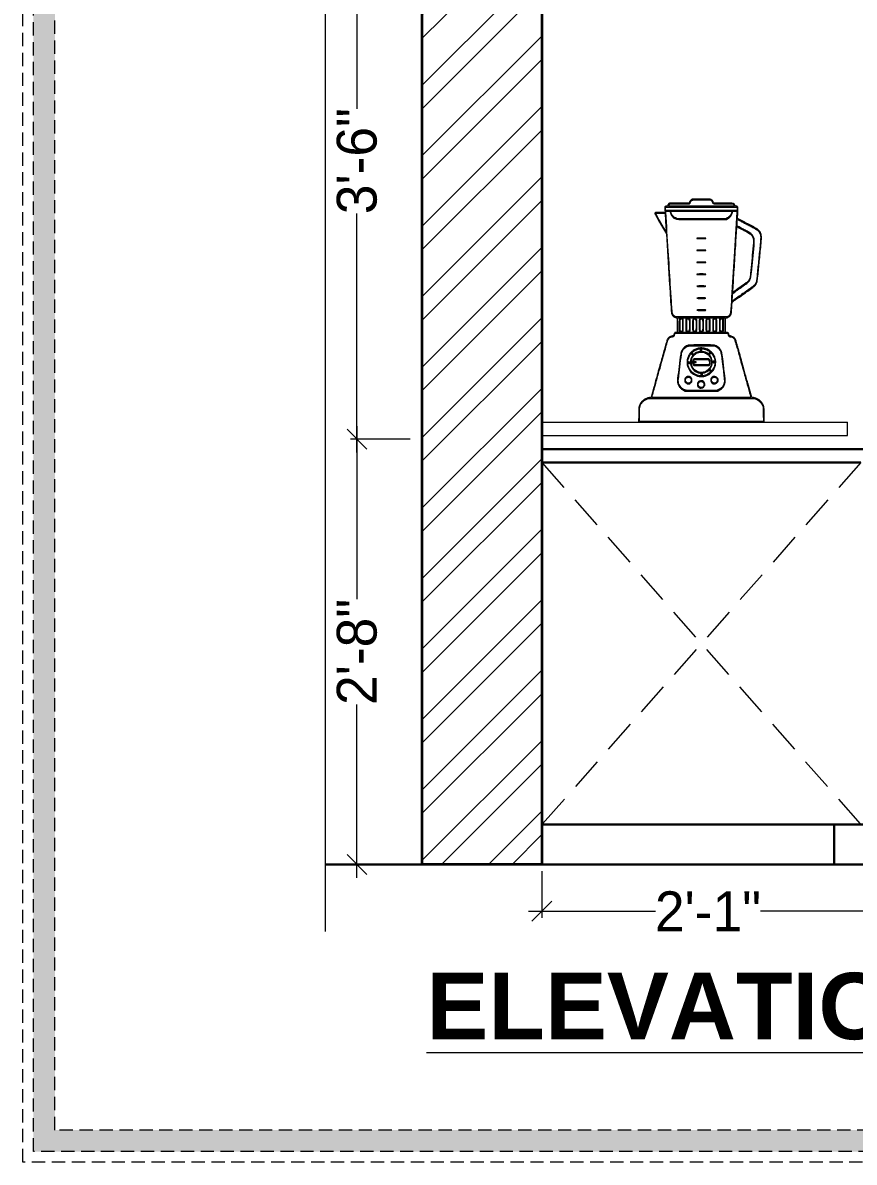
# Model space of a CAD drawing. Header units: millimetres. Extents: x 56222 to 3066687, y -650199 to -121287.
# Drawn here: x 140989.1 to 141051.6, y -184240.7 to -184154.9 of the extents above; entities that cross this region are included whole.
import ezdxf

# ---------------------------------------------------------------- set-up
doc = ezdxf.new("R2010")
doc.units = ezdxf.units.MM
doc.header["$MEASUREMENT"] = 0
doc.header["$PDMODE"] = 35
for name, pattern in [('DASHED', [0.75, 0.5, -0.25]), ('DASHED2', [0.375, 0.25, -0.125]), ('DASHEDX2', [1.5, 1, -0.5])]:
    doc.linetypes.add(name, pattern=pattern)
doc.layers.get('Defpoints').update_dxf_attribs({"color": 220})
doc.layers.add('AR HATCH-7', color=7, linetype='Continuous')
for name, color, linetype, lineweight in [('DIM.', 250, 'Continuous', 13), ('Dimension', 10, 'DASHEDX2', 20), ('FURNITURE', 32, 'Continuous', 9), ('furniture dimensions', 1, 'DASHED', 0), ('Labelling', 1, 'Continuous', 25), ('SECTION ( SLAB PLine )', 104, 'Continuous', 30), ('Text', 7, 'Continuous', 15), ('wall', 7, 'Continuous', 30)]:
    doc.layers.add(name, color=color, linetype=linetype, lineweight=lineweight)
doc.layers.add('hatch', color=250, linetype='Continuous', lineweight=9, transparency=0.5)
doc.styles.add('century g', font='GOTHIC.TTF')
doc.styles.get("Standard").update_dxf_attribs({"font": 'arial.ttf', "height": 6})
doc.dimstyles.new('Archana', dxfattribs={"dimtxt": 2, "dimasz": 0.75, "dimexe": 0.5, "dimexo": 0.5, "dimgap": 0, "dimtad": 0, "dimzin": 0, "dimdsep": 46, "dimlunit": 4, "dimtxsty": 'century g', "dimblk": 'OBLIQUE', "dimcen": 0, "dimdle": 1, "dimclrd": 256, "dimclre": 256, "dimclrt": 256, "dimadec": 0, "dimazin": 0, "dimtfac": 1, "dimtofl": 0, "dimtmove": 1, "dimatfit": 3, "dimfxl": 1, "dimfxlon": 1, "dimtolj": 1, "dimtzin": 0, "dimlwd": -1, "dimlwe": -1, "dimarcsym": 0})

# ---------------------------------------------------------------- blocks, each defined once
blk = doc.blocks.new('_Oblique')
at = {"layer": 'wall', "color": 0, "lineweight": -2}
blk.add_line((-0.5, -0.5), (0.5, 0.5), dxfattribs=at)
blk = doc.blocks.new('*D452')
at = {"layer": 'Defpoints', "color": 0, "linetype": 'Continuous', "lineweight": 30, "transparency": 16777216}
for p in [(141053.129, -184215.242), (141028.129, -184218.242), (141053.129, -184221.764)]:
    blk.add_point(p, dxfattribs=at)
at = {"layer": 'furniture dimensions', "color": 5, "linetype": 'Continuous', "transparency": 16777216}
for p, q in [((141053.129, -184217.764), (141053.129, -184222.264)), ((141027.129, -184221.764), (141036.673, -184221.764)), ((141054.129, -184221.764), (141044.584, -184221.764))]:
    blk.add_line(p, q, dxfattribs=at)
at = {"layer": 'furniture dimensions', "color": 5, "linetype": 'ByBlock', "transparency": 16777216}
blk.add_line((141028.129, -184218.742), (141028.129, -184222.264), dxfattribs=at)
at = {"layer": 'furniture dimensions', "color": 5, "linetype": 'Continuous', "transparency": 16777216, "xscale": 1.5, "yscale": 1.5, "zscale": 1.5, "rotation": 180}
blk.add_blockref('_Oblique', (141028.129, -184221.764), dxfattribs=at)
at = {"layer": 'furniture dimensions', "color": 5, "linetype": 'Continuous', "transparency": 16777216, "xscale": 1.5, "yscale": 1.5, "zscale": 1.5}
blk.add_blockref('_Oblique', (141053.129, -184221.764), dxfattribs=at)
at = {"layer": 'furniture dimensions', "linetype": 'Continuous', "lineweight": 0, "transparency": 16777216, "insert": (141040.629, -184221.764), "char_height": 3, "attachment_point": 5, "style": 'century g'}
blk.add_mtext('\\A1;2\'-1"', dxfattribs=at)
blk = doc.blocks.new('*D453')
at = {"layer": 'Defpoints', "color": 0, "linetype": 'Continuous', "lineweight": 30, "transparency": 16777216}
for p in [(141014.217, -184186.242), (141029.129, -184186.242), (141028.129, -184218.242)]:
    blk.add_point(p, dxfattribs=at)
at = {"layer": 'furniture dimensions', "color": 5, "linetype": 'Continuous', "transparency": 16777216}
for p, q in [((141014.217, -184185.242), (141014.217, -184198.286)), ((141018.217, -184186.242), (141013.717, -184186.242)), ((141014.217, -184219.242), (141014.217, -184206.197))]:
    blk.add_line(p, q, dxfattribs=at)
at = {"layer": 'furniture dimensions', "color": 5, "linetype": 'ByBlock', "transparency": 16777216}
blk.add_line((141018.217, -184218.242), (141013.717, -184218.242), dxfattribs=at)
at = {"layer": 'furniture dimensions', "color": 5, "linetype": 'Continuous', "transparency": 16777216, "xscale": 1.5, "yscale": 1.5, "zscale": 1.5}
for p, rotation in [((141014.217, -184186.242), 90), ((141014.217, -184218.242), 270)]:
    blk.add_blockref('_Oblique', p, dxfattribs=dict(at, rotation=rotation))
at = {"layer": 'furniture dimensions', "linetype": 'Continuous', "lineweight": 0, "transparency": 16777216, "insert": (141014.217, -184202.242), "char_height": 3, "attachment_point": 5, "rotation": 90, "style": 'century g'}
blk.add_mtext('\\A1;2\'-8"', dxfattribs=at)
blk = doc.blocks.new('*D454')
at = {"layer": 'Defpoints', "color": 0, "linetype": 'Continuous', "lineweight": 30, "transparency": 16777216}
for p in [(141014.217, -184144.371), (141028.129, -184144.371), (141029.129, -184186.242)]:
    blk.add_point(p, dxfattribs=at)
at = {"layer": 'furniture dimensions', "color": 5, "linetype": 'Continuous', "transparency": 16777216}
for p, q in [((141014.217, -184143.371), (141014.217, -184161.362)), ((141018.217, -184144.371), (141013.717, -184144.371)), ((141014.217, -184187.242), (141014.217, -184169.25))]:
    blk.add_line(p, q, dxfattribs=at)
at = {"layer": 'furniture dimensions', "color": 5, "linetype": 'ByBlock', "transparency": 16777216}
blk.add_line((141018.217, -184186.242), (141013.717, -184186.242), dxfattribs=at)
at = {"layer": 'furniture dimensions', "color": 5, "linetype": 'Continuous', "transparency": 16777216, "xscale": 1.5, "yscale": 1.5, "zscale": 1.5}
for p, rotation in [((141014.217, -184144.371), 90), ((141014.217, -184186.242), 270)]:
    blk.add_blockref('_Oblique', p, dxfattribs=dict(at, rotation=rotation))
at = {"layer": 'furniture dimensions', "linetype": 'Continuous', "lineweight": 0, "transparency": 16777216, "insert": (141014.217, -184165.306), "char_height": 3, "attachment_point": 5, "rotation": 90, "style": 'century g'}
blk.add_mtext('\\A1;3\'-6"', dxfattribs=at)

msp = doc.modelspace()

# ---------------------------------------------------------------- hatches: boundary and pattern name
at = {"layer": 'AR HATCH-7', "lineweight": 18, "true_color": 0x939598, "transparency": 33554687}
h = msp.add_hatch(dxfattribs=at)
h.set_pattern_fill('ANSI32', color=252, scale=10)
h.set_pattern_definition([(45, (1925.4746, -6.4516), (-2.65165043, 2.65165043), []), (45, (1927.2424, -6.4516), (-2.65165043, 2.65165043), [])])
h.paths.add_polyline_path([(141028.129, -184094.242), (141019.129, -184094.242), (141019.129, -184218.242), (141028.129, -184218.242)])
at = {"layer": 'Dimension', "true_color": 0xd39e00}
h = msp.add_hatch(color=42, dxfattribs=at)
h.paths.add_polyline_path([(140989.878, -184078.25), (140989.878, -184239.845), (141219.456, -184239.845), (141219.456, -184078.25)])
h.paths.add_polyline_path([(140991.489, -184079.862), (141217.845, -184079.862), (141217.845, -184238.233), (140991.489, -184238.233)], flags=16)

# ---------------------------------------------------------------- linework, layer by layer
at = {"layer": 'Dimension', "color": 42, "true_color": 0xd39e00, "elevation": 0.238}
for points in [[(140989.073, -184077.445), (141220.262, -184077.445), (141220.262, -184240.65), (140989.073, -184240.65)], [(140989.878, -184078.25), (141219.456, -184078.25), (141219.456, -184239.845), (140989.878, -184239.845)], [(140991.489, -184079.862), (141217.845, -184079.862), (141217.845, -184238.233), (140991.489, -184238.233)]]:
    msp.add_lwpolyline(points, close=True, dxfattribs=at)
at = {"layer": 'FURNITURE', "lineweight": 30}
for p, q in [((141028.129, -184215.242), (141028.129, -184111.242)), ((141028.129, -184186.992), (141053.129, -184186.992)), ((141028.129, -184187.992), (141052.129, -184187.992)), ((141028.129, -184215.242), (141050.129, -184215.242)), ((141050.129, -184215.242), (141050.129, -184218.242)), ((141050.129, -184215.242), (141053.129, -184215.242))]:
    msp.add_line(p, q, dxfattribs=at)
at = {"layer": 'FURNITURE', "lineweight": 0}
for p, q in [((141028.129, -184184.961), (141051.129, -184184.961)), ((141051.129, -184185.961), (141051.129, -184184.961)), ((141028.129, -184185.961), (141051.129, -184185.961)), ((141028.129, -184215.242), (141118.128, -184215.242)), ((141053.129, -184218.242), (141028.129, -184218.242))]:
    msp.add_line(p, q, dxfattribs=at)
for points in [[(141039.418, -184168.189, 0.059665), (141039.359, -184168.224, 0.04501), (141039.302, -184168.275, 0.045989), (141039.258, -184168.334, 0.075578), (141039.233, -184168.391), (141039.218, -184168.451), (141038.479, -184168.461, 0.001595), (141038.11, -184168.467, 0.006695), (141037.888, -184168.474, 0.006705), (141037.74, -184168.483, 0.11155), (141037.693, -184168.497, 0.074976), (141037.673, -184168.514, 0.027963), (141037.649, -184168.542, 0.026953), (141037.626, -184168.576, 0.029381), (141037.607, -184168.612, -0.018388), (141037.583, -184168.662, -0.095718), (141037.564, -184168.686, -0.129821), (141037.54, -184168.697, -0.045701), (141037.502, -184168.701, 0.093224), (141037.431, -184168.714, 0.19585), (141037.391, -184168.752, 0.106556), (141037.375, -184168.826, 0.018897), (141037.381, -184168.969), (141037.395, -184169.161), (141037.037, -184169.161, 0.004501), (141036.792, -184169.163, 0.047676), (141036.694, -184169.174, 0.158048), (141036.648, -184169.2, 0.185905), (141036.63, -184169.247, 0.124882), (141036.637, -184169.274, 0.000827), (141036.757, -184169.495, 0.003211), (141036.897, -184169.746, 0.002038), (141037.063, -184170.038), (141037.495, -184170.791), (141037.682, -184173.761, 0.000278), (141037.754, -184174.903, 0.000452), (141037.817, -184175.873, 0.000048), (141037.874, -184176.74, 0.042446), (141037.881, -184176.781, 0.08866), (141037.926, -184176.885, 0.062853), (141038.01, -184176.982, 0.062115), (141038.117, -184177.056, 0.081098), (141038.229, -184177.093), (141038.31, -184177.106), (141038.31, -184177.653), (141038.31, -184178.201), (141038.234, -184178.201, 0.056104), (141038.167, -184178.208, 0.125801), (141038.121, -184178.232, 0.11206), (141038.09, -184178.276, 0.039359), (141038.065, -184178.351, -0.01552), (141038.047, -184178.414, -0.125749), (141038.031, -184178.439, -0.137223), (141038.006, -184178.453, -0.019725), (141037.947, -184178.464, 0.063169), (141037.814, -184178.5, 0.068742), (141037.698, -184178.568, 0.06969), (141037.606, -184178.664, 0.067782), (141037.543, -184178.783, 0.019305), (141037.522, -184178.85, 0.000286), (141037.409, -184179.247, 0.000778), (141037.28, -184179.709, 0.000514), (141037.132, -184180.241, -0.000007), (141036.972, -184180.82, -0.000006), (141036.804, -184181.427, -0.000006), (141036.652, -184181.976, -0.000018), (141036.548, -184182.353), (141036.343, -184183.096), (141036.228, -184183.108, 0.073452), (141035.991, -184183.169, 0.065266), (141035.772, -184183.296, 0.06455), (141035.591, -184183.478, 0.068792), (141035.467, -184183.696, 0.041842), (141035.441, -184183.782, 0.034145), (141035.427, -184183.878, 0.01456), (141035.42, -184184.03, 0.001531), (141035.414, -184184.386), (141035.407, -184184.961), (141040.129, -184184.961), (141044.85, -184184.961), (141044.85, -184184.435, 0.005164), (141044.847, -184184.064, 0.027641), (141044.831, -184183.862, 0.048043), (141044.798, -184183.718, 0.043832), (141044.737, -184183.579, 0.04704), (141044.673, -184183.483, 0.024741), (141044.576, -184183.376, 0.024741), (141044.469, -184183.279, 0.04704), (141044.372, -184183.214, 0.033926), (141044.283, -184183.173, 0.020561), (141044.172, -184183.136, 0.020504), (141044.063, -184183.109, 0.049676), (141043.98, -184183.101), (141043.918, -184183.101), (141043.621, -184182.026, 0.00001), (141043.498, -184181.581, 0.000009), (141043.375, -184181.134, 0.000009), (141043.266, -184180.743, 0.000036), (141043.199, -184180.501, -0.000047), (141043.139, -184180.284, -0.000021), (141043.06, -184179.998, -0.000021), (141042.976, -184179.695, -0.000028), (141042.901, -184179.421, 0.001892), (141042.832, -184179.176, 0.002724), (141042.769, -184178.959, 0.001438), (141042.714, -184178.776, 0.043212), (141042.696, -184178.731, 0.064103), (141042.63, -184178.634, 0.059311), (141042.54, -184178.553, 0.058454), (141042.432, -184178.495, 0.058771), (141042.314, -184178.464, -0.021726), (141042.258, -184178.453, -0.136564), (141042.233, -184178.439, -0.122077), (141042.217, -184178.414, -0.015931), (141042.2, -184178.352, 0.041887), (141042.174, -184178.278, 0.109609), (141042.141, -184178.233, 0.121835), (141042.094, -184178.209, 0.058352), (141042.026, -184178.201), (141041.95, -184178.201), (141041.95, -184177.651), (141041.95, -184177.101), (141042.001, -184177.101, 0.092959), (141042.065, -184177.089, 0.029879), (141042.153, -184177.048, 0.030414), (141042.237, -184176.997, 0.073218), (141042.29, -184176.946, 0.058046), (141042.341, -184176.863, 0.056605), (141042.373, -184176.769, 0.031627), (141042.393, -184176.631, 0.005936), (141042.411, -184176.375, -0.001351), (141042.42, -184176.225, -0.001925), (141042.429, -184176.091, -0.001061), (141042.437, -184175.979, -0.028652), (141042.441, -184175.949, -0.172048), (141042.458, -184175.92, -0.008349), (141042.544, -184175.85, -0.010719), (141042.665, -184175.76, -0.004182), (141042.835, -184175.64, 0.000739), (141043.441, -184175.219, 0.002928), (141043.811, -184174.957, 0.003101), (141044.058, -184174.778, 0.040108), (141044.144, -184174.704, 0.033358), (141044.176, -184174.667, 0.015326), (141044.213, -184174.615, 0.015101), (141044.248, -184174.557, 0.020197), (141044.276, -184174.503, 0.061028), (141044.318, -184174.378, 0.017976), (141044.35, -184174.179, 0.006132), (141044.393, -184173.805, 0.000384), (141044.504, -184172.703, 0.00079), (141044.622, -184171.5, 0.013601), (141044.65, -184171.105, 0.044143), (141044.639, -184170.885, 0.075492), (141044.588, -184170.709, 0.066972), (141044.498, -184170.569, 0.057961), (141044.371, -184170.45, 0.033109), (141044.163, -184170.316, 0.006883), (141043.78, -184170.112, -0.000355), (141043.559, -184169.998, -0.000367), (141043.34, -184169.885, -0.000353), (141043.151, -184169.786, -0.001578), (141043.04, -184169.728), (141042.839, -184169.622), (141042.865, -184169.208, 0.002103), (141042.879, -184168.968, 0.016297), (141042.882, -184168.856, 0.035519), (141042.876, -184168.79, 0.107182), (141042.86, -184168.748, 0.057171), (141042.842, -184168.726, 0.077847), (141042.821, -184168.711, 0.071859), (141042.795, -184168.703, 0.041178), (141042.763, -184168.701, -0.043429), (141042.725, -184168.697, -0.124933), (141042.701, -184168.687, -0.098311), (141042.682, -184168.664, -0.021108), (141042.659, -184168.618, 0.104574), (141042.595, -184168.531, 0.138932), (141042.507, -184168.487, 0.039169), (141042.336, -184168.47, 0.002017), (141041.783, -184168.461), (141041.044, -184168.451), (141041.022, -184168.39, 0.037002), (141040.994, -184168.326, 0.054527), (141040.959, -184168.276, 0.055898), (141040.915, -184168.235, 0.041479), (141040.859, -184168.2, 0.07492), (141040.792, -184168.177, 0.029937), (141040.696, -184168.166, 0.012231), (141040.529, -184168.162, 0.001232), (141040.131, -184168.161, 0.00184), (141039.803, -184168.163, 0.007623), (141039.604, -184168.168, 0.009573), (141039.474, -184168.175, 0.083492)], [(141040.902, -184168.305, -0.027874), (141040.928, -184168.337, -0.028865), (141040.95, -184168.372, -0.030132), (141040.966, -184168.403, -0.098889), (141040.97, -184168.426, 0.241669), (141040.998, -184168.48, 0.126556), (141041.071, -184168.509, 0.028169), (141041.236, -184168.519, 0.001528), (141041.761, -184168.521), (141042.503, -184168.521), (141042.554, -184168.576, -0.017342), (141042.574, -184168.599, -0.016222), (141042.593, -184168.625, -0.016443), (141042.609, -184168.648, -0.051986), (141042.617, -184168.666, -0.509391), (141042.6, -184168.689, -0.00256), (141042.267, -184168.695, -0.00328), (141041.697, -184168.7, -0.000241), (141040.131, -184168.701, -0.0002), (141038.467, -184168.7, -0.003844), (141037.949, -184168.695, -0.004752), (141037.665, -184168.688, -0.480403), (141037.644, -184168.66, -0.074345), (141037.653, -184168.641, -0.026528), (141037.669, -184168.617, -0.025631), (141037.691, -184168.592, -0.027529), (141037.714, -184168.57), (141037.773, -184168.521), (141038.477, -184168.518, -0.000489), (141038.748, -184168.518, -0.000771), (141038.981, -184168.518, -0.000173), (141039.186, -184168.518, -0.033079), (141039.207, -184168.519, 0.138138), (141039.236, -184168.515, 0.097935), (141039.264, -184168.496, 0.091399), (141039.283, -184168.466, 0.100655), (141039.29, -184168.433, -0.098125), (141039.299, -184168.388, -0.060153), (141039.325, -184168.342, -0.053233), (141039.366, -184168.297, -0.043519), (141039.418, -184168.258, -0.096257), (141039.476, -184168.236, -0.030931), (141039.57, -184168.226, -0.012137), (141039.737, -184168.223, -0.001091), (141040.157, -184168.225), (141040.833, -184168.231)], [(141037.392, -184169.226, -0.074912), (141037.397, -184169.248, -0.000042), (141037.44, -184169.935, -0.000017), (141037.484, -184170.628, -0.206017), (141037.481, -184170.636, -0.506288), (141037.47, -184170.635, -0.000073), (141037.082, -184169.953, -0.000141), (141036.699, -184169.279, -0.129777), (141036.69, -184169.245, -0.378175), (141036.701, -184169.232, -0.013956), (141036.768, -184169.226, -0.013856), (141036.87, -184169.222, -0.003338), (141037.04, -184169.221, -0.001338), (141037.174, -184169.221, -0.002214), (141037.288, -184169.222, -0.000211), (141037.389, -184169.223, -0.307577)], [(141042.827, -184168.849, -0.017087), (141042.828, -184168.882, -0.014087), (141042.828, -184168.918, -0.014322), (141042.825, -184168.95, -0.036415), (141042.821, -184168.974), (141042.81, -184169.021), (141040.132, -184169.021), (141037.455, -184169.021), (141037.443, -184168.976, -0.043532), (141037.434, -184168.924, -0.02295), (141037.431, -184168.858, -0.017208), (141037.433, -184168.796, -0.180061), (141037.444, -184168.774, -0.198073), (141037.457, -184168.768, -0.000034), (141038.241, -184168.766, -0.000777), (141039.109, -184168.764, -0.000469), (141040.139, -184168.765), (141042.82, -184168.771)], [(141037.797, -184169.201, 0.05283), (141037.858, -184169.356, 0.061133), (141037.948, -184169.486, 0.062485), (141038.065, -184169.588, 0.059226), (141038.205, -184169.661, 0.072609), (141038.32, -184169.686, 0.012545), (141038.544, -184169.695, 0.004889), (141038.961, -184169.699, 0.00032), (141040.167, -184169.696), (141042.02, -184169.691), (141042.127, -184169.631, 0.045118), (141042.241, -184169.554, 0.050713), (141042.334, -184169.461, 0.051241), (141042.405, -184169.352, 0.047791), (141042.455, -184169.228), (141042.498, -184169.081), (141042.654, -184169.081, -0.008655), (141042.728, -184169.082, -0.031278), (141042.774, -184169.086, -0.051885), (141042.802, -184169.094, -0.310365), (141042.81, -184169.106, -0.01566), (141042.809, -184169.159, -0.000002), (141042.599, -184172.503, -0.000029), (141042.407, -184175.565, -0.000971), (141042.36, -184176.291, -0.006554), (141042.332, -184176.632, -0.046127), (141042.302, -184176.796, -0.095232), (141042.251, -184176.896, -0.082479), (141042.164, -184176.977), (141042.083, -184177.031), (141040.13, -184177.031), (141038.177, -184177.031), (141038.096, -184176.977, -0.097884), (141038.003, -184176.885, -0.096558), (141037.952, -184176.765, -0.034017), (141037.921, -184176.548, -0.002704), (141037.881, -184175.97, -0.000296), (141037.794, -184174.605, -0.000053), (141037.634, -184172.06, -0.000002), (141037.452, -184169.151, -0.015658), (141037.45, -184169.108, -0.286571), (141037.458, -184169.095, -0.070576), (141037.484, -184169.086, -0.035263), (141037.529, -184169.082, -0.0079), (141037.607, -184169.081), (141037.764, -184169.081)], [(141042.42, -184169.146, -0.052379), (141042.375, -184169.284, -0.060078), (141042.305, -184169.403, -0.060177), (141042.208, -184169.502, -0.052826), (141042.086, -184169.58), (141041.964, -184169.641), (141040.13, -184169.641), (141038.297, -184169.641), (141038.175, -184169.58, -0.052826), (141038.053, -184169.502, -0.060177), (141037.956, -184169.403, -0.060078), (141037.885, -184169.284, -0.052379), (141037.841, -184169.146), (141037.827, -184169.081), (141040.13, -184169.081), (141042.433, -184169.081)], [(141043.572, -184170.073, -0.002871), (141043.865, -184170.227, -0.004627), (141044.113, -184170.362, -0.003413), (141044.311, -184170.474, -0.04991), (141044.376, -184170.521, -0.026904), (141044.412, -184170.557, -0.01662), (141044.452, -184170.603, -0.016656), (141044.488, -184170.651, -0.028567), (141044.514, -184170.693, -0.075717), (141044.575, -184170.864, -0.055122), (141044.591, -184171.064, -0.016541), (141044.569, -184171.419, -0.000904), (141044.462, -184172.531, -0.000231), (141044.403, -184173.125, -0.000329), (141044.35, -184173.653, -0.000179), (141044.305, -184174.099, -0.004978), (141044.292, -184174.215, -0.031572), (141044.266, -184174.356, -0.043555), (141044.223, -184174.478, -0.047007), (141044.164, -184174.583, -0.047732), (141044.086, -184174.674, -0.038671), (141043.978, -184174.764, -0.0005), (141043.256, -184175.274, -0.00014), (141042.497, -184175.809, -0.154588), (141042.46, -184175.821, -0.430426), (141042.449, -184175.809, -0.001057), (141042.463, -184175.563, -0.002487), (141042.478, -184175.328, -0.101187), (141042.492, -184175.279, -0.115786), (141042.509, -184175.259, -0.001103), (141042.664, -184175.145, -0.003612), (141042.845, -184175.014, -0.002321), (141043.057, -184174.865, 0.003698), (141043.281, -184174.706, 0.005612), (141043.474, -184174.564, 0.00474), (141043.628, -184174.446, 0.045989), (141043.687, -184174.389, 0.079697), (141043.783, -184174.238, 0.056554), (141043.84, -184174.046, 0.018372), (141043.889, -184173.7, 0.001196), (141043.992, -184172.691, 0.001045), (141044.09, -184171.69, 0.017005), (141044.111, -184171.353, 0.052867), (141044.095, -184171.157, 0.067694), (141044.039, -184170.986, 0.054349), (141043.961, -184170.863, 0.057843), (141043.86, -184170.762, 0.037364), (141043.705, -184170.657, 0.009458), (141043.437, -184170.511, -0.000562), (141043.131, -184170.351, -0.002909), (141042.962, -184170.261, -0.002868), (141042.853, -184170.201, -0.059131), (141042.823, -184170.18, -0.219619), (141042.811, -184170.151, -0.002308), (141042.82, -184169.934, -0.0018), (141042.831, -184169.714, -0.398812), (141042.845, -184169.701, -0.118674), (141042.853, -184169.702, -0.000073), (141043.063, -184169.81, -0.000915), (141043.297, -184169.93, -0.000558)], [(141039.79, -184171.121, 0.390967), (141039.799, -184171.13, 0.005315), (141039.88, -184171.135, 0.010359), (141039.987, -184171.139, 0.00433), (141040.13, -184171.141, 0.00433), (141040.274, -184171.139, 0.010359), (141040.38, -184171.135, 0.005315), (141040.462, -184171.13, 0.390967), (141040.47, -184171.121, 0.390967), (141040.462, -184171.112, 0.005315), (141040.38, -184171.106, 0.010359), (141040.274, -184171.102, 0.00433), (141040.13, -184171.101, 0.00433), (141039.987, -184171.102, 0.010359), (141039.88, -184171.106, 0.005315), (141039.799, -184171.112, 0.390967)], [(141043.087, -184170.393, -0.000023), (141043.199, -184170.452, -0.000016), (141043.328, -184170.519, -0.000016), (141043.452, -184170.584, -0.000031), (141043.55, -184170.636, -0.019692), (141043.709, -184170.727, -0.036804), (141043.828, -184170.815, -0.044461), (141043.917, -184170.906, -0.052874), (141043.983, -184171.006, -0.072774), (141044.037, -184171.165, -0.052218), (141044.051, -184171.352, -0.016915), (141044.032, -184171.677, -0.001076), (141043.94, -184172.629, -0.000318), (141043.89, -184173.141, -0.000487), (141043.845, -184173.584, -0.000159), (141043.806, -184173.969, -0.013843), (141043.799, -184174.026, -0.054964), (141043.774, -184174.115, -0.026275), (141043.725, -184174.222, -0.026274), (141043.665, -184174.324, -0.055207), (141043.606, -184174.394, -0.036896), (141043.505, -184174.478, -0.000973), (141043.028, -184174.814, -0.000159), (141042.513, -184175.175, -0.364067), (141042.496, -184175.173, -0.214552), (141042.494, -184175.166, -0.000012), (141042.536, -184174.468, -0.000466), (141042.583, -184173.697, -0.00028), (141042.64, -184172.782, 0.000168), (141042.698, -184171.863, 0.000269), (141042.746, -184171.077, 0.000046), (141042.789, -184170.383, 0.015274), (141042.79, -184170.329, -0.030245), (141042.792, -184170.303, -0.047015), (141042.797, -184170.281, -0.059728), (141042.804, -184170.265, -0.261557), (141042.812, -184170.261, -0.110657), (141042.827, -184170.264, -0.002081), (141042.902, -184170.3, -0.004974), (141042.988, -184170.342, -0.003295)], [(141039.79, -184172.021, 0.390967), (141039.799, -184172.03, 0.005315), (141039.88, -184172.035, 0.010359), (141039.987, -184172.039, 0.00433), (141040.13, -184172.041, 0.00433), (141040.274, -184172.039, 0.010359), (141040.38, -184172.035, 0.005315), (141040.462, -184172.03, 0.390967), (141040.47, -184172.021, 0.390967), (141040.462, -184172.012, 0.005315), (141040.38, -184172.006, 0.010359), (141040.274, -184172.002, 0.00433), (141040.13, -184172.001, 0.00433), (141039.987, -184172.002, 0.010359), (141039.88, -184172.006, 0.005315), (141039.799, -184172.012, 0.390967)], [(141039.79, -184172.921, 0.390967), (141039.799, -184172.93, 0.005315), (141039.88, -184172.935, 0.010359), (141039.987, -184172.939, 0.00433), (141040.13, -184172.941, 0.00433), (141040.274, -184172.939, 0.010359), (141040.38, -184172.935, 0.005315), (141040.462, -184172.93, 0.390967), (141040.47, -184172.921, 0.390967), (141040.462, -184172.912, 0.005315), (141040.38, -184172.906, 0.010359), (141040.274, -184172.902, 0.00433), (141040.13, -184172.901, 0.00433), (141039.987, -184172.902, 0.010359), (141039.88, -184172.906, 0.005315), (141039.799, -184172.912, 0.390967)], [(141039.79, -184173.821, 0.390967), (141039.799, -184173.83, 0.005315), (141039.88, -184173.835, 0.010359), (141039.987, -184173.839, 0.00433), (141040.13, -184173.841, 0.00433), (141040.274, -184173.839, 0.010359), (141040.38, -184173.835, 0.005315), (141040.462, -184173.83, 0.390967), (141040.47, -184173.821, 0.390967), (141040.462, -184173.812, 0.005315), (141040.38, -184173.806, 0.010359), (141040.274, -184173.802, 0.00433), (141040.13, -184173.801, 0.00433), (141039.987, -184173.802, 0.010359), (141039.88, -184173.806, 0.005315), (141039.799, -184173.812, 0.390967)], [(141039.79, -184174.721, 0.390967), (141039.799, -184174.73, 0.005315), (141039.88, -184174.735, 0.010359), (141039.987, -184174.739, 0.00433), (141040.13, -184174.741, 0.00433), (141040.274, -184174.739, 0.010359), (141040.38, -184174.735, 0.005315), (141040.462, -184174.73, 0.390967), (141040.47, -184174.721, 0.390967), (141040.462, -184174.712, 0.005315), (141040.38, -184174.706, 0.010359), (141040.274, -184174.702, 0.00433), (141040.13, -184174.701, 0.00433), (141039.987, -184174.702, 0.010359), (141039.88, -184174.706, 0.005315), (141039.799, -184174.712, 0.390967)], [(141039.79, -184175.621, 0.390967), (141039.799, -184175.63, 0.005315), (141039.88, -184175.635, 0.010359), (141039.987, -184175.639, 0.00433), (141040.13, -184175.641, 0.00433), (141040.274, -184175.639, 0.010359), (141040.38, -184175.635, 0.005315), (141040.462, -184175.63, 0.390967), (141040.47, -184175.621, 0.390967), (141040.462, -184175.612, 0.005315), (141040.38, -184175.606, 0.010359), (141040.274, -184175.602, 0.00433), (141040.13, -184175.601, 0.00433), (141039.987, -184175.602, 0.010359), (141039.88, -184175.606, 0.005315), (141039.799, -184175.612, 0.390967)], [(141039.79, -184176.521, 0.391662), (141039.802, -184176.533, 0.007192), (141039.899, -184176.539, 0.007722), (141040.057, -184176.545, 0.001079), (141040.384, -184176.55, 0.030532), (141040.413, -184176.548, 0.044373), (141040.438, -184176.543, 0.053067), (141040.457, -184176.536, 0.190026), (141040.465, -184176.526, 0.461817), (141040.457, -184176.513, 0.021788), (141040.4, -184176.506, 0.015638), (141040.304, -184176.502, 0.003078), (141040.132, -184176.501, 0.004306), (141039.988, -184176.502, 0.010311), (141039.881, -184176.506, 0.005271), (141039.799, -184176.512, 0.391101)], [(141038.514, -184177.167, 0.108021), (141038.489, -184177.209, 0.058817), (141038.476, -184177.268, 0.020544), (141038.471, -184177.375, 0.001654), (141038.47, -184177.656), (141038.47, -184178.098), (141038.523, -184178.139, 0.035873), (141038.546, -184178.155, 0.0301), (141038.573, -184178.169, 0.031167), (141038.599, -184178.178, 0.069636), (141038.62, -184178.181, 0.069636), (141038.641, -184178.178, 0.031167), (141038.667, -184178.169, 0.0301), (141038.694, -184178.155, 0.035873), (141038.718, -184178.139), (141038.77, -184178.098), (141038.77, -184177.651), (141038.77, -184177.204), (141038.718, -184177.162, 0.074705), (141038.665, -184177.132, 0.09831), (141038.61, -184177.123, 0.104453), (141038.558, -184177.135, 0.094423)], [(141038.686, -184177.205, -0.196293), (141038.71, -184177.261, -0.002521), (141038.712, -184177.651, -0.002521), (141038.71, -184178.041, -0.196293), (141038.686, -184178.097, -0.121956), (141038.657, -184178.114, -0.079319), (141038.618, -184178.12, -0.080654), (141038.58, -184178.113, -0.135701), (141038.553, -184178.095, -0.171695), (141038.531, -184178.035, -0.002524), (141038.528, -184177.652, -0.00251), (141038.529, -184177.269, -0.172986), (141038.551, -184177.21, -0.12725), (141038.579, -184177.19, -0.084161), (141038.617, -184177.182, -0.083609), (141038.657, -184177.187, -0.122527)], [(141039.023, -184177.162), (141038.97, -184177.204), (141038.97, -184177.643), (141038.97, -184178.083), (141039.019, -184178.132, 0.080203), (141039.067, -184178.166, 0.115828), (141039.118, -184178.179, 0.110598), (141039.171, -184178.167, 0.068552), (141039.224, -184178.133), (141039.28, -184178.084), (141039.28, -184177.651), (141039.28, -184177.217), (141039.224, -184177.169, 0.063301), (141039.173, -184177.135, 0.106305), (141039.124, -184177.123, 0.108238), (141039.074, -184177.132, 0.06738)], [(141039.199, -184177.225, -0.108688), (141039.215, -184177.264, -0.026238), (141039.224, -184177.334, -0.015294), (141039.229, -184177.447, -0.002965), (141039.23, -184177.651, -0.002965), (141039.229, -184177.854, -0.015294), (141039.224, -184177.967, -0.026238), (141039.215, -184178.037, -0.108688), (141039.199, -184178.076, -0.10565), (141039.168, -184178.105, -0.099958), (141039.128, -184178.119, -0.104704), (141039.087, -184178.116, -0.127774), (141039.054, -184178.097, -0.196293), (141039.031, -184178.041, -0.002521), (141039.029, -184177.651, -0.002521), (141039.031, -184177.261, -0.196293), (141039.054, -184177.205, -0.127774), (141039.087, -184177.185, -0.104704), (141039.128, -184177.183, -0.099958), (141039.168, -184177.197, -0.10565)], [(141039.519, -184177.17, 0.095552), (141039.49, -184177.213, 0.075799), (141039.476, -184177.267, 0.023915), (141039.471, -184177.364, 0.001522), (141039.47, -184177.651, 0.001522), (141039.471, -184177.937, 0.023915), (141039.476, -184178.035, 0.075799), (141039.49, -184178.089, 0.095552), (141039.519, -184178.132, 0.122759), (141039.585, -184178.171, 0.130666), (141039.661, -184178.174, 0.130943), (141039.727, -184178.139, 0.123534), (141039.769, -184178.075, 0.080078), (141039.788, -184177.968, 0.004609), (141039.79, -184177.634, 0.003489), (141039.787, -184177.292, 0.118752), (141039.767, -184177.214, 0.097413), (141039.717, -184177.153, 0.12942), (141039.652, -184177.123, 0.133985), (141039.583, -184177.129, 0.108118)], [(141039.694, -184177.214, -0.143026), (141039.714, -184177.247, -0.045343), (141039.724, -184177.305, -0.019231), (141039.729, -184177.408, -0.002206), (141039.73, -184177.639, -0.005769), (141039.727, -184177.911, -0.045324), (141039.713, -184178.037, -0.130921), (141039.682, -184178.098, -0.214666), (141039.631, -184178.121, -0.182155), (141039.576, -184178.1, -0.161338), (141039.546, -184178.048, -0.048172), (141039.533, -184177.935, -0.004425), (141039.53, -184177.651, -0.002475), (141039.531, -184177.427, -0.015411), (141039.536, -184177.313, -0.027569), (141039.545, -184177.245, -0.152059), (141039.562, -184177.212, -0.081006), (141039.593, -184177.19, -0.119245), (141039.626, -184177.182, -0.113189), (141039.659, -184177.19, -0.068122)], [(141040.019, -184177.17, 0.095152), (141039.99, -184177.213, 0.076032), (141039.976, -184177.266, 0.024063), (141039.971, -184177.363, 0.001539), (141039.97, -184177.648, 0.002031), (141039.971, -184177.903, 0.017839), (141039.976, -184178.016, 0.042137), (141039.987, -184178.081, 0.108609), (141040.008, -184178.123, 0.05546), (141040.031, -184178.146, 0.075865), (141040.056, -184178.16, 0.063708), (141040.087, -184178.167, 0.027797), (141040.13, -184178.17, 0.027797), (141040.173, -184178.167, 0.063708), (141040.205, -184178.16, 0.075865), (141040.23, -184178.146, 0.05546), (141040.252, -184178.123, 0.108609), (141040.274, -184178.081, 0.042137), (141040.284, -184178.016, 0.017839), (141040.289, -184177.903, 0.002031), (141040.29, -184177.648, 0.001539), (141040.289, -184177.363, 0.024063), (141040.284, -184177.266, 0.076032), (141040.27, -184177.213, 0.095152), (141040.241, -184177.17, 0.045205), (141040.216, -184177.149, 0.047034), (141040.189, -184177.134, 0.048581), (141040.159, -184177.124, 0.05569), (141040.13, -184177.121, 0.05569), (141040.101, -184177.124, 0.048581), (141040.072, -184177.134, 0.047034), (141040.044, -184177.149, 0.045205)], [(141040.199, -184177.212, -0.152059), (141040.216, -184177.245, -0.027569), (141040.224, -184177.313, -0.015411), (141040.229, -184177.427, -0.002475), (141040.23, -184177.651, -0.004425), (141040.228, -184177.934, -0.048022), (141040.215, -184178.048, -0.160705), (141040.184, -184178.1, -0.182948), (141040.13, -184178.121, -0.182948), (141040.076, -184178.1, -0.160705), (141040.046, -184178.048, -0.048022), (141040.033, -184177.934, -0.004425), (141040.03, -184177.651, -0.004425), (141040.033, -184177.367, -0.048022), (141040.046, -184177.254, -0.160705), (141040.076, -184177.201, -0.182948), (141040.13, -184177.181, -0.068562), (141040.147, -184177.183, -0.039005), (141040.166, -184177.19, -0.038141), (141040.184, -184177.2, -0.05083)], [(141040.555, -184177.134, 0.185235), (141040.512, -184177.174, 0.07332), (141040.486, -184177.253, 0.034583), (141040.473, -184177.391, 0.006151), (141040.47, -184177.649, 0.005193), (141040.473, -184177.919, 0.040014), (141040.486, -184178.045, 0.098085), (141040.514, -184178.115, 0.143839), (141040.563, -184178.159, 0.050227), (141040.616, -184178.176, 0.094503), (141040.66, -184178.178, 0.099286), (141040.701, -184178.163, 0.059933), (141040.741, -184178.132, 0.095552), (141040.77, -184178.089, 0.075799), (141040.784, -184178.035, 0.023915), (141040.789, -184177.937, 0.001522), (141040.79, -184177.651, 0.001522), (141040.789, -184177.364, 0.023915), (141040.784, -184177.267, 0.075799), (141040.77, -184177.213, 0.095552), (141040.741, -184177.17, 0.078769), (141040.702, -184177.141, 0.070528), (141040.654, -184177.125, 0.069674), (141040.603, -184177.122, 0.073535)], [(141040.699, -184177.213, -0.153338), (141040.716, -184177.246, -0.029685), (141040.724, -184177.313, -0.015485), (141040.728, -184177.43, -0.002225), (141040.726, -184177.667), (141040.72, -184178.09), (141040.663, -184178.11, -0.033744), (141040.631, -184178.119, -0.119941), (141040.609, -184178.118, -0.120393), (141040.591, -184178.108, -0.034119), (141040.568, -184178.083, -0.104346), (141040.547, -184178.042, -0.044643), (141040.536, -184177.981, -0.019264), (141040.531, -184177.876, -0.002319), (141040.53, -184177.645, -0.00254), (141040.531, -184177.426, -0.016767), (141040.536, -184177.317, -0.0328), (141040.545, -184177.252, -0.132566), (141040.563, -184177.217, -0.08384), (141040.596, -184177.192, -0.116949), (141040.631, -184177.182, -0.118424), (141040.666, -184177.19, -0.08744)], [(141041.036, -184177.169), (141040.98, -184177.217), (141040.98, -184177.651), (141040.98, -184178.084), (141041.036, -184178.133, 0.068557), (141041.09, -184178.167, 0.110616), (141041.142, -184178.179, 0.115846), (141041.193, -184178.166, 0.080205), (141041.241, -184178.132, 0.095552), (141041.27, -184178.089, 0.075799), (141041.284, -184178.035, 0.023915), (141041.289, -184177.937, 0.001522), (141041.29, -184177.651, 0.001522), (141041.289, -184177.364, 0.023915), (141041.284, -184177.267, 0.075799), (141041.27, -184177.213, 0.095552), (141041.241, -184177.17, 0.080201), (141041.193, -184177.135, 0.115814), (141041.142, -184177.123, 0.110585), (141041.09, -184177.135, 0.068549)], [(141041.206, -184177.205, -0.175519), (141041.218, -184177.23, -0.00916), (141041.225, -184177.321, -0.010328), (141041.229, -184177.452, -0.003113), (141041.23, -184177.651, -0.00348), (141041.228, -184177.944, -0.045319), (141041.217, -184178.053, -0.166488), (141041.189, -184178.102, -0.18089), (141041.137, -184178.121, -0.193124), (141041.081, -184178.098, -0.146939), (141041.049, -184178.04, -0.050034), (141041.034, -184177.919, -0.006037), (141041.03, -184177.651, -0.002965), (141041.031, -184177.447, -0.015294), (141041.036, -184177.334, -0.026238), (141041.045, -184177.264, -0.108688), (141041.061, -184177.225, -0.10565), (141041.092, -184177.197, -0.099958), (141041.132, -184177.183, -0.104704), (141041.173, -184177.185, -0.127774)], [(141041.543, -184177.162), (141041.49, -184177.204), (141041.49, -184177.651), (141041.49, -184178.098), (141041.543, -184178.139, 0.035873), (141041.566, -184178.155, 0.0301), (141041.593, -184178.169, 0.031167), (141041.619, -184178.178, 0.069636), (141041.64, -184178.181, 0.069636), (141041.661, -184178.178, 0.031167), (141041.687, -184178.169, 0.0301), (141041.714, -184178.155, 0.035873), (141041.738, -184178.139), (141041.79, -184178.098), (141041.79, -184177.651), (141041.79, -184177.204), (141041.738, -184177.162, 0.035873), (141041.714, -184177.146, 0.0301), (141041.687, -184177.133, 0.031167), (141041.661, -184177.124, 0.069636), (141041.64, -184177.121, 0.069636), (141041.619, -184177.124, 0.031167), (141041.593, -184177.133, 0.0301), (141041.566, -184177.146, 0.035873)], [(141041.706, -184177.205, -0.175519), (141041.718, -184177.23, -0.00916), (141041.725, -184177.321, -0.010328), (141041.729, -184177.452, -0.003113), (141041.73, -184177.651, -0.003487), (141041.728, -184177.942, -0.043841), (141041.717, -184178.052, -0.159567), (141041.69, -184178.101, -0.189383), (141041.64, -184178.121, -0.189383), (141041.591, -184178.101, -0.159567), (141041.563, -184178.052, -0.043841), (141041.552, -184177.942, -0.003487), (141041.55, -184177.651, -0.003487), (141041.552, -184177.359, -0.043841), (141041.563, -184177.25, -0.159567), (141041.591, -184177.2, -0.189383), (141041.64, -184177.181, -0.049362), (141041.658, -184177.183, -0.037889), (141041.677, -184177.188, -0.038897), (141041.694, -184177.196, -0.070395)], [(141042.107, -184178.278, -0.130672), (141042.118, -184178.29, -0.031691), (141042.129, -184178.315, -0.030362), (141042.138, -184178.345, -0.026142), (141042.145, -184178.379, 0.064531), (141042.161, -184178.441, 0.10643), (141042.192, -184178.485, 0.112146), (141042.237, -184178.512, 0.077368), (141042.295, -184178.521, -0.089961), (141042.39, -184178.538, -0.056621), (141042.491, -184178.59, -0.055929), (141042.58, -184178.663, -0.079952), (141042.637, -184178.747, -0.040018), (141042.657, -184178.799, -0.000529), (141042.753, -184179.132, -0.001516), (141042.864, -184179.518, -0.000995), (141042.988, -184179.963, -0.000091), (141043.316, -184181.145, -0.00016), (141043.587, -184182.121, -0.000038), (141043.818, -184182.958, -0.006918), (141043.841, -184183.046), (141043.855, -184183.101), (141040.132, -184183.101, -0.000326), (141038.705, -184183.1, -0.000544), (141037.504, -184183.097, -0.000012), (141036.415, -184183.093, -0.413181), (141036.41, -184183.088, -0.067034), (141036.413, -184183.066, -0.000141), (141036.502, -184182.741, -0.000396), (141036.651, -184182.203, -0.000028), (141037.069, -184180.691, -0.000191), (141037.256, -184180.017, -0.000293), (141037.419, -184179.433, -0.000096), (141037.56, -184178.927, -0.008251), (141037.582, -184178.851, -0.05665), (141037.638, -184178.725, -0.077267), (141037.717, -184178.629, -0.077773), (141037.821, -184178.561, -0.058259), (141037.951, -184178.521, 0.021663), (141038.036, -184178.501, 0.110182), (141038.078, -184178.478, 0.139423), (141038.102, -184178.442, 0.042607), (141038.116, -184178.378, -0.026474), (141038.122, -184178.345, -0.030606), (141038.132, -184178.314, -0.032009), (141038.143, -184178.29, -0.129765), (141038.154, -184178.278, -0.14214), (141038.21, -184178.262, -0.000067), (141040.13, -184178.262, -0.000067), (141042.051, -184178.262, -0.14214)], [(141039.09, -184179.183, 0.062712), (141038.932, -184179.261, 0.053648), (141038.789, -184179.38, 0.053882), (141038.676, -184179.526, 0.064671), (141038.604, -184179.685, 0.041966), (141038.573, -184179.831, 0.000553), (141038.455, -184180.756, 0.000713), (141038.342, -184181.664, 0.031429), (141038.33, -184181.856, 0.078157), (141038.363, -184182.061, 0.065523), (141038.459, -184182.261, 0.064387), (141038.604, -184182.432, 0.070181), (141038.785, -184182.554), (141038.9, -184182.611), (141040.13, -184182.611), (141041.36, -184182.611), (141041.48, -184182.552, 0.059294), (141041.634, -184182.453, 0.058132), (141041.761, -184182.319, 0.056949), (141041.856, -184182.158, 0.052779), (141041.915, -184181.975, 0.057669), (141041.924, -184181.873, 0.016055), (141041.915, -184181.712, 0.00732), (141041.887, -184181.437, 0.000827), (141041.813, -184180.815, 0.001648), (141041.757, -184180.366, 0.003463), (141041.71, -184180.017, 0.002548), (141041.67, -184179.749, 0.045702), (141041.649, -184179.665, 0.059294), (141041.573, -184179.508, 0.0548), (141041.46, -184179.368, 0.054775), (141041.319, -184179.256, 0.059125), (141041.161, -184179.181, 0.049915), (141041.061, -184179.158, 0.02236), (141040.926, -184179.147, 0.008875), (141040.694, -184179.142, 0.000832), (141040.121, -184179.142, 0.000872), (141039.561, -184179.144, 0.008419), (141039.323, -184179.15, 0.01994), (141039.185, -184179.16, 0.054623)], [(141041.214, -184179.264, -0.04741), (141041.32, -184179.327, -0.039376), (141041.419, -184179.412, -0.039583), (141041.504, -184179.51, -0.049531), (141041.564, -184179.614, -0.049015), (141041.605, -184179.732, -0.020162), (141041.637, -184179.896, -0.007524), (141041.678, -184180.19, -0.000611), (141041.772, -184180.961, -0.001966), (141041.815, -184181.33, -0.004145), (141041.845, -184181.617, -0.003429), (141041.865, -184181.836, -0.045927), (141041.864, -184181.917, -0.086552), (141041.802, -184182.137, -0.076771), (141041.668, -184182.333, -0.076215), (141041.48, -184182.48, -0.083215), (141041.262, -184182.559, -0.044062), (141041.048, -184182.579, -0.001252), (141040.13, -184182.581, -0.001242), (141039.211, -184182.579, -0.04448), (141039, -184182.559, -0.019957), (141038.948, -184182.547, -0.013374), (141038.89, -184182.53, -0.013481), (141038.834, -184182.51, -0.025735), (141038.791, -184182.491, -0.069567), (141038.649, -184182.391, -0.054547), (141038.527, -184182.249, -0.054656), (141038.438, -184182.084, -0.070653), (141038.397, -184181.917, -0.054717), (141038.398, -184181.716, -0.001306), (141038.51, -184180.787, -0.001233), (141038.627, -184179.855, -0.058596), (141038.673, -184179.671, -0.052538), (141038.746, -184179.526, -0.056469), (141038.846, -184179.404, -0.056591), (141038.97, -184179.307, -0.053166), (141039.116, -184179.238, -0.058353), (141039.208, -184179.217, -0.017953), (141039.35, -184179.208, -0.00793), (141039.596, -184179.204, -0.000866), (141040.16, -184179.206), (141041.1, -184179.211)], [(141039.9, -184179.393, 0.064358), (141039.642, -184179.487, 0.063624), (141039.414, -184179.643, 0.063202), (141039.232, -184179.853, 0.062024), (141039.107, -184180.103, 0.052678), (141039.071, -184180.256, 0.032191), (141039.058, -184180.442, 0.032126), (141039.07, -184180.629, 0.050833), (141039.107, -184180.785, 0.106757), (141039.348, -184181.185, 0.10918), (141039.732, -184181.445, 0.109318), (141040.189, -184181.52, 0.107259), (141040.639, -184181.396, 0.046203), (141040.772, -184181.309, 0.034144), (141040.902, -184181.192, 0.034143), (141041.014, -184181.057, 0.046182), (141041.096, -184180.921, 0.053787), (141041.182, -184180.675, 0.06201), (141041.209, -184180.427, 0.062177), (141041.173, -184180.182, 0.054527), (141041.078, -184179.94, 0.083352), (141040.87, -184179.666, 0.080046), (141040.58, -184179.47, 0.080124), (141040.244, -184179.375, 0.083763)], [(141040.335, -184179.45, -0.101765), (141040.708, -184179.613, -0.098395), (141040.991, -184179.911, -0.099366), (141041.137, -184180.292, -0.106054), (141041.12, -184180.69, -0.100361), (141040.937, -184181.063, -0.101934), (141040.625, -184181.333, -0.102471), (141040.233, -184181.456, -0.102501), (141039.824, -184181.414, -0.124773), (141039.396, -184181.148, -0.126034), (141039.148, -184180.711, -0.126487), (141039.141, -184180.21, -0.126169), (141039.377, -184179.767, -0.059648), (141039.583, -184179.589, -0.068321), (141039.817, -184179.475, -0.069116), (141040.07, -184179.428, -0.063188)], [(141039.911, -184179.653, 0.054627), (141039.749, -184179.716, 0.054865), (141039.605, -184179.813, 0.05392), (141039.483, -184179.94, 0.049491), (141039.387, -184180.094, 0.069133), (141039.324, -184180.284, 0.059855), (141039.311, -184180.494, 0.059667), (141039.349, -184180.701, 0.067742), (141039.433, -184180.884, 0.144535), (141039.782, -184181.189, 0.142236), (141040.244, -184181.257, 0.143081), (141040.668, -184181.068, 0.146697), (141040.918, -184180.682, 0.132844), (141040.927, -184180.249, 0.13354), (141040.717, -184179.872, 0.133487), (141040.344, -184179.653, 0.132694)], [(141040.44, -184179.748, -0.0462), (141040.55, -184179.811, -0.038428), (141040.654, -184179.897, -0.037924), (141040.746, -184179.999, -0.041759), (141040.817, -184180.111, -0.019858), (141040.853, -184180.187, -0.054193), (141040.871, -184180.244, -0.040183), (141040.878, -184180.313, -0.007237), (141040.88, -184180.441, -0.007845), (141040.878, -184180.562, -0.033188), (141040.871, -184180.635, -0.044946), (141040.856, -184180.695, -0.023635), (141040.826, -184180.766, -0.04838), (141040.765, -184180.869, -0.034177), (141040.678, -184180.973, -0.034225), (141040.577, -184181.063, -0.049198), (141040.477, -184181.128, -0.101052), (141040.182, -184181.208, -0.101342), (141039.88, -184181.167, -0.100486), (141039.617, -184181.01, -0.097634), (141039.432, -184180.761, -0.025338), (141039.404, -184180.693, -0.045044), (141039.389, -184180.634, -0.032663), (141039.382, -184180.562, -0.007775), (141039.38, -184180.441, -0.007283), (141039.382, -184180.313, -0.0398), (141039.39, -184180.244, -0.053559), (141039.407, -184180.187, -0.019899), (141039.443, -184180.111, -0.04262), (141039.505, -184180.014, -0.02883), (141039.59, -184179.914, -0.02912), (141039.684, -184179.828, -0.05168), (141039.772, -184179.77, -0.057789), (141039.933, -184179.708, -0.054322), (141040.106, -184179.684, -0.054723), (141040.28, -184179.697, -0.060571)], [(141040.037, -184179.492, 0.103357), (141040.035, -184179.507, 0.062492), (141040.037, -184179.524, 0.058676), (141040.045, -184179.541, 0.064027), (141040.056, -184179.555, 0.119862), (141040.088, -184179.574, 0.187624), (141040.119, -184179.572, 0.17821), (141040.142, -184179.549, 0.10835), (141040.15, -184179.511, 0.044335), (141040.148, -184179.486, 0.153226), (141040.14, -184179.471, 0.153226), (141040.125, -184179.463, 0.044335), (141040.1, -184179.461, 0.057765), (141040.079, -184179.463, 0.058863), (141040.06, -184179.47, 0.064976), (141040.045, -184179.48, 0.120292)], [(141039.152, -184180.448, 0.135677), (141039.139, -184180.477, 0.135608), (141039.143, -184180.508, 0.142929), (141039.162, -184180.532, 0.155509), (141039.19, -184180.541, 0.113029), (141039.226, -184180.533, 0.133336), (141039.252, -184180.51, 0.15608), (141039.261, -184180.48, 0.167485), (141039.25, -184180.451, 0.079456), (141039.226, -184180.43, 0.13456), (141039.201, -184180.422, 0.139286), (141039.176, -184180.429, 0.087819)], [(141039.414, -184179.765, 0.102281), (141039.396, -184179.793, 0.117073), (141039.391, -184179.824, 0.13191), (141039.402, -184179.852, 0.148911), (141039.424, -184179.869, 0.164327), (141039.458, -184179.871, 0.138809), (141039.49, -184179.851, 0.1452), (141039.505, -184179.819, 0.181967), (141039.498, -184179.787, 0.050981), (141039.478, -184179.76, 0.137704), (141039.457, -184179.748, 0.171892), (141039.436, -184179.75, 0.0906)], [(141039.535, -184180.221, 0.096455), (141039.502, -184180.266, 0.057824), (141039.481, -184180.33, 0.046102), (141039.471, -184180.412, 0.025896), (141039.474, -184180.511, 0.07504), (141039.502, -184180.627, 0.230801), (141039.56, -184180.68, 0.06744), (141039.686, -184180.698, 0.002947), (141040.13, -184180.701, 0.002826), (141040.573, -184180.698, 0.06655), (141040.697, -184180.68, 0.228207), (141040.755, -184180.629, 0.073477), (141040.784, -184180.515, 0.027685), (141040.789, -184180.415, 0.04717), (141040.78, -184180.333, 0.058446), (141040.759, -184180.267, 0.098024), (141040.726, -184180.221, 0.130106), (141040.682, -184180.198, 0.041411), (141040.609, -184180.187, 0.01543), (141040.475, -184180.182, 0.001311), (141040.13, -184180.181, 0.001311), (141039.785, -184180.182, 0.01543), (141039.651, -184180.187, 0.041411), (141039.578, -184180.198, 0.130106)], [(141040.699, -184180.285, -0.119638), (141040.722, -184180.344, -0.02976), (141040.73, -184180.449, -0.029187), (141040.726, -184180.553, -0.133377), (141040.704, -184180.609, -0.190445), (141040.672, -184180.629, -0.032215), (141040.597, -184180.639, -0.014142), (141040.46, -184180.643, -0.001379), (141040.129, -184180.642, -0.002424), (141039.733, -184180.639, -0.043585), (141039.606, -184180.626, -0.185011), (141039.552, -184180.592, -0.164166), (141039.53, -184180.528, -0.089329), (141039.535, -184180.504, -0.191008), (141039.547, -184180.489, -0.089257), (141039.574, -184180.482, -0.011256), (141039.634, -184180.477, 0.022028), (141039.727, -184180.467, 0.330935), (141039.748, -184180.446, 0.429275), (141039.732, -184180.425, 0.023706), (141039.642, -184180.421, -0.008806), (141039.575, -184180.42, -0.088248), (141039.547, -184180.414, -0.211749), (141039.535, -184180.4, -0.087428), (141039.53, -184180.375, -0.053908), (141039.532, -184180.355, -0.029415), (141039.539, -184180.33, -0.02896), (141039.549, -184180.306, -0.040561), (141039.561, -184180.285, -0.16045), (141039.597, -184180.259, -0.061434), (141039.657, -184180.247, -0.018367), (141039.776, -184180.242, -0.00113), (141040.13, -184180.241, -0.00113), (141040.484, -184180.242, -0.018367), (141040.603, -184180.247, -0.061434), (141040.664, -184180.259, -0.16045)], [(141040.717, -184179.731, 0.097756), (141040.712, -184179.764, 0.127411), (141040.72, -184179.793, 0.137936), (141040.741, -184179.813, 0.123681), (141040.77, -184179.821, 0.127627), (141040.802, -184179.813, 0.163385), (141040.822, -184179.791, 0.158954), (141040.825, -184179.761, 0.11992), (141040.81, -184179.731, 0.088248), (141040.785, -184179.709, 0.132962), (141040.757, -184179.702, 0.159877), (141040.733, -184179.71, 0.142834)], [(141041.02, -184180.374, 0.072739), (141041.001, -184180.4, 0.167291), (141040.997, -184180.424, 0.153102), (141041.008, -184180.447, 0.058137), (141041.036, -184180.469, 0.182718), (141041.068, -184180.476, 0.140903), (141041.1, -184180.46, 0.13662), (141041.12, -184180.43, 0.170117), (141041.119, -184180.396, 0.100969), (141041.102, -184180.368, 0.147299), (141041.076, -184180.354, 0.148626), (141041.047, -184180.356, 0.103392)], [(141040.102, -184181.353, 0.159243), (141040.1, -184181.389, 0.144483), (141040.12, -184181.421, 0.151037), (141040.152, -184181.436, 0.175445), (141040.186, -184181.428, 0.068702), (141040.199, -184181.417, 0.052002), (141040.21, -184181.402, 0.052798), (141040.218, -184181.385, 0.078876), (141040.22, -184181.369, 0.231429), (141040.206, -184181.339, 0.13377), (141040.168, -184181.323, 0.12737), (141040.127, -184181.329, 0.209699)], [(141040.758, -184181.049, 0.094489), (141040.752, -184181.085, 0.142573), (141040.761, -184181.115, 0.159681), (141040.784, -184181.134, 0.126054), (141040.815, -184181.137, 0.063694), (141040.836, -184181.131, 0.125889), (141040.85, -184181.121, 0.117597), (141040.858, -184181.105, 0.051583), (141040.86, -184181.081, 0.051583), (141040.858, -184181.057, 0.117597), (141040.85, -184181.041, 0.125889), (141040.836, -184181.03, 0.063694), (141040.815, -184181.024, 0.059912), (141040.796, -184181.024, 0.078693), (141040.779, -184181.028, 0.089548), (141040.766, -184181.037, 0.10911)], [(141039.031, -184181.535, 0.041197), (141039.001, -184181.554, 0.023872), (141038.968, -184181.581, 0.02374), (141038.937, -184181.611, 0.036535), (141038.914, -184181.641, 0.032975), (141038.89, -184181.682, 0.062242), (141038.877, -184181.718, 0.053926), (141038.873, -184181.76, 0.01931), (141038.875, -184181.819, 0.021607), (141038.883, -184181.88, 0.066504), (141038.895, -184181.92, 0.071521), (141038.917, -184181.953, 0.027801), (141038.956, -184181.993, 0.076204), (141039.051, -184182.057, 0.109458), (141039.15, -184182.079, 0.109676), (141039.249, -184182.057, 0.07674), (141039.344, -184181.994, 0.027083), (141039.383, -184181.954, 0.0726), (141039.405, -184181.92, 0.067838), (141039.417, -184181.881, 0.021456), (141039.424, -184181.819, 0.077219), (141039.415, -184181.703, 0.10938), (141039.37, -184181.61, 0.109994), (141039.29, -184181.546, 0.078759), (141039.18, -184181.511, 0.032881), (141039.14, -184181.508, 0.043953), (141039.103, -184181.51, 0.044491), (141039.067, -184181.519, 0.03494)], [(141039.25, -184181.591, -0.059965), (141039.304, -184181.627, -0.08166), (141039.341, -184181.673, -0.079249), (141039.363, -184181.729, -0.052979), (141039.37, -184181.797, -0.11604), (141039.348, -184181.893, -0.110566), (141039.285, -184181.97, -0.111164), (141039.195, -184182.013, -0.118373), (141039.098, -184182.012, -0.056561), (141039.073, -184182.003, -0.024726), (141039.044, -184181.986, -0.024087), (141039.013, -184181.964, -0.029577), (141038.988, -184181.941, -0.133631), (141038.938, -184181.855, -0.112371), (141038.935, -184181.75, -0.111792), (141038.978, -184181.653, -0.131155), (141039.057, -184181.59, -0.031258), (141039.113, -184181.57, -0.072231), (141039.158, -184181.563, -0.077735), (141039.2, -184181.57, -0.040965)], [(141040.06, -184181.841, 0.070972), (141039.962, -184181.877, 0.096912), (141039.89, -184181.937, 0.098055), (141039.846, -184182.019, 0.074252), (141039.83, -184182.121, 0.161581), (141039.887, -184182.292, 0.170538), (141040.033, -184182.39, 0.166885), (141040.212, -184182.376, 0.155275), (141040.35, -184182.256, 0.15069), (141040.389, -184182.105, 0.140718), (141040.337, -184181.955, 0.141894), (141040.214, -184181.855, 0.153837)], [(141040.265, -184181.972, -0.027122), (141040.298, -184182.01, -0.061276), (141040.317, -184182.043, -0.065984), (141040.327, -184182.078, -0.036004), (141040.33, -184182.123, -0.143754), (141040.297, -184182.236, -0.134777), (141040.207, -184182.317, -0.136303), (141040.089, -184182.34, -0.148185), (141039.981, -184182.298, -0.11603), (141039.904, -184182.201, -0.136829), (141039.884, -184182.087, -0.140459), (141039.927, -184181.981, -0.124779), (141040.02, -184181.908, -0.078606), (141040.084, -184181.892, -0.088919), (141040.146, -184181.896, -0.082333), (141040.207, -184181.924, -0.056879)], [(141041.023, -184181.521, 0.165246), (141040.885, -184181.622, 0.154572), (141040.832, -184181.79, 0.153002), (141040.886, -184181.959, 0.161762), (141041.025, -184182.062, 0.12232), (141041.155, -184182.072, 0.120096), (141041.275, -184182.02, 0.117805), (141041.36, -184181.918, 0.114633), (141041.39, -184181.787, 0.120696), (141041.359, -184181.662, 0.115938), (141041.274, -184181.562, 0.115446), (141041.153, -184181.512, 0.118917)], [(141041.2, -184181.589, -0.129521), (141041.281, -184181.651, -0.114164), (141041.325, -184181.748, -0.115206), (141041.323, -184181.854, -0.133716), (141041.273, -184181.941, -0.049975), (141041.222, -184181.983, -0.06721), (141041.169, -184182.008, -0.071916), (141041.114, -184182.018, -0.069101), (141041.058, -184182.012, -0.056561), (141041.033, -184182.003, -0.024726), (141041.004, -184181.986, -0.024087), (141040.974, -184181.964, -0.029577), (141040.948, -184181.941, -0.034573), (141040.919, -184181.909, -0.064731), (141040.902, -184181.879, -0.064059), (141040.893, -184181.845, -0.03319), (141040.89, -184181.801, -0.039851), (141040.896, -184181.732, -0.081832), (141040.913, -184181.68, -0.086243), (141040.945, -184181.638, -0.048337), (141040.997, -184181.6, -0.037848), (141041.049, -184181.573, -0.086255), (141041.093, -184181.563, -0.081298), (141041.139, -184181.568, -0.03085)], [(141044.168, -184183.199, -0.049164), (141044.343, -184183.273, -0.054598), (141044.494, -184183.377, -0.054483), (141044.618, -184183.513, -0.048606), (141044.717, -184183.676), (141044.78, -184183.811), (141044.787, -184184.356), (141044.793, -184184.901), (141040.132, -184184.901), (141035.47, -184184.901), (141035.47, -184184.406, -0.003122), (141035.472, -184184.172, -0.008074), (141035.477, -184184.004, -0.010123), (141035.485, -184183.882, -0.043847), (141035.497, -184183.811, -0.061658), (141035.58, -184183.605, -0.064892), (141035.71, -184183.43, -0.064437), (141035.881, -184183.293, -0.059415), (141036.086, -184183.2, -0.072201), (141036.227, -184183.176, -0.002966), (141036.743, -184183.168, -0.002097), (141037.656, -184183.163, -0.000159), (141040.123, -184183.162, -0.000152), (141042.629, -184183.162, -0.002179), (141043.522, -184183.166, -0.003475), (141044.019, -184183.174, -0.069808)]]:
    msp.add_lwpolyline(points, format="xyb", close=True, dxfattribs=at)
msp.add_lwpolyline([(141041.89, -184177.651), (141041.89, -184178.201), (141040.13, -184178.201), (141038.37, -184178.201), (141038.37, -184177.651), (141038.37, -184177.101), (141040.13, -184177.101), (141041.89, -184177.101)], close=True, dxfattribs=at)
at = {"layer": 'hatch', "lineweight": 35, "transparency": 33554687}
msp.add_lwpolyline([(141019.129, -184094.242), (141028.129, -184094.242), (141028.129, -184218.242), (141019.129, -184218.242)], close=True, dxfattribs=at)
at = {"layer": 'Labelling', "color": 251, "linetype": 'DASHED2', "lineweight": 0, "ltscale": 10, "true_color": 0x636466}
for p, q in [((141028.129, -184187.992), (141052.129, -184215.242)), ((141052.129, -184187.992), (141028.129, -184215.242))]:
    msp.add_line(p, q, dxfattribs=at)
at = {"layer": 'SECTION ( SLAB PLine )', "color": 1}
msp.add_line((141011.834, -184218.242), (141168.656, -184218.242), dxfattribs=at)
at = {"layer": 'Text', "color": 251, "linetype": 'Continuous', "lineweight": 0, "true_color": 0x636466}
msp.add_lwpolyline([(141011.834, -184086.101), (141011.834, -184152.286), (141010.573, -184153.067), (141013.007, -184153.317), (141011.834, -184154.154), (141011.834, -184223.283)], dxfattribs=at)

# ---------------------------------------------------------------- texts
at = {"layer": 'DIM.', "color": 1, "insert": (141019.441, -184226.396, 0.238), "char_height": 5, "attachment_point": 1}
msp.add_mtext_dynamic_manual_height_columns('{\\fArial|b1|i0|c0|p34;\\LELEVATION - C}', width=111.55884, gutter_width=1, heights=[0], dxfattribs=at)

# ---------------------------------------------------------------- dimensions: what is measured, and where the dimension line sits
at = {"layer": 'furniture dimensions', "color": 5, "linetype": 'Continuous', "lineweight": 0}
for base, p1, p2, picture, middle in [((141014.217, -184144.371), (141029.129, -184186.242), (141028.129, -184144.371), '*D454', (141014.217, -184165.306)), ((141014.217, -184186.242), (141028.129, -184218.242), (141029.129, -184186.242), '*D453', (141014.217, -184202.242))]:
    dim = msp.add_linear_dim(base=base, p1=p1, p2=p2, angle=90, dimstyle='Archana', override={"dimtxt": 3, "dimasz": 1.5, "dimdec": 0, "dimclrd": 5, "dimclre": 5, "dimfxl": 4}, dxfattribs=at)
    dim.commit()
    dim.dimension.update_dxf_attribs({"geometry": picture, "text_midpoint": middle})
dim = msp.add_linear_dim(base=(141053.129, -184221.764), p1=(141028.129, -184218.242), p2=(141053.129, -184215.242), dimstyle='Archana', override={"dimtxt": 3, "dimasz": 1.5, "dimdec": 0, "dimclrd": 5, "dimclre": 5, "dimfxl": 4}, dxfattribs=at)
dim.commit()
dim.dimension.update_dxf_attribs({"geometry": '*D452', "text_midpoint": (141040.629, -184221.764)})

doc.saveas('drawing.dxf')
